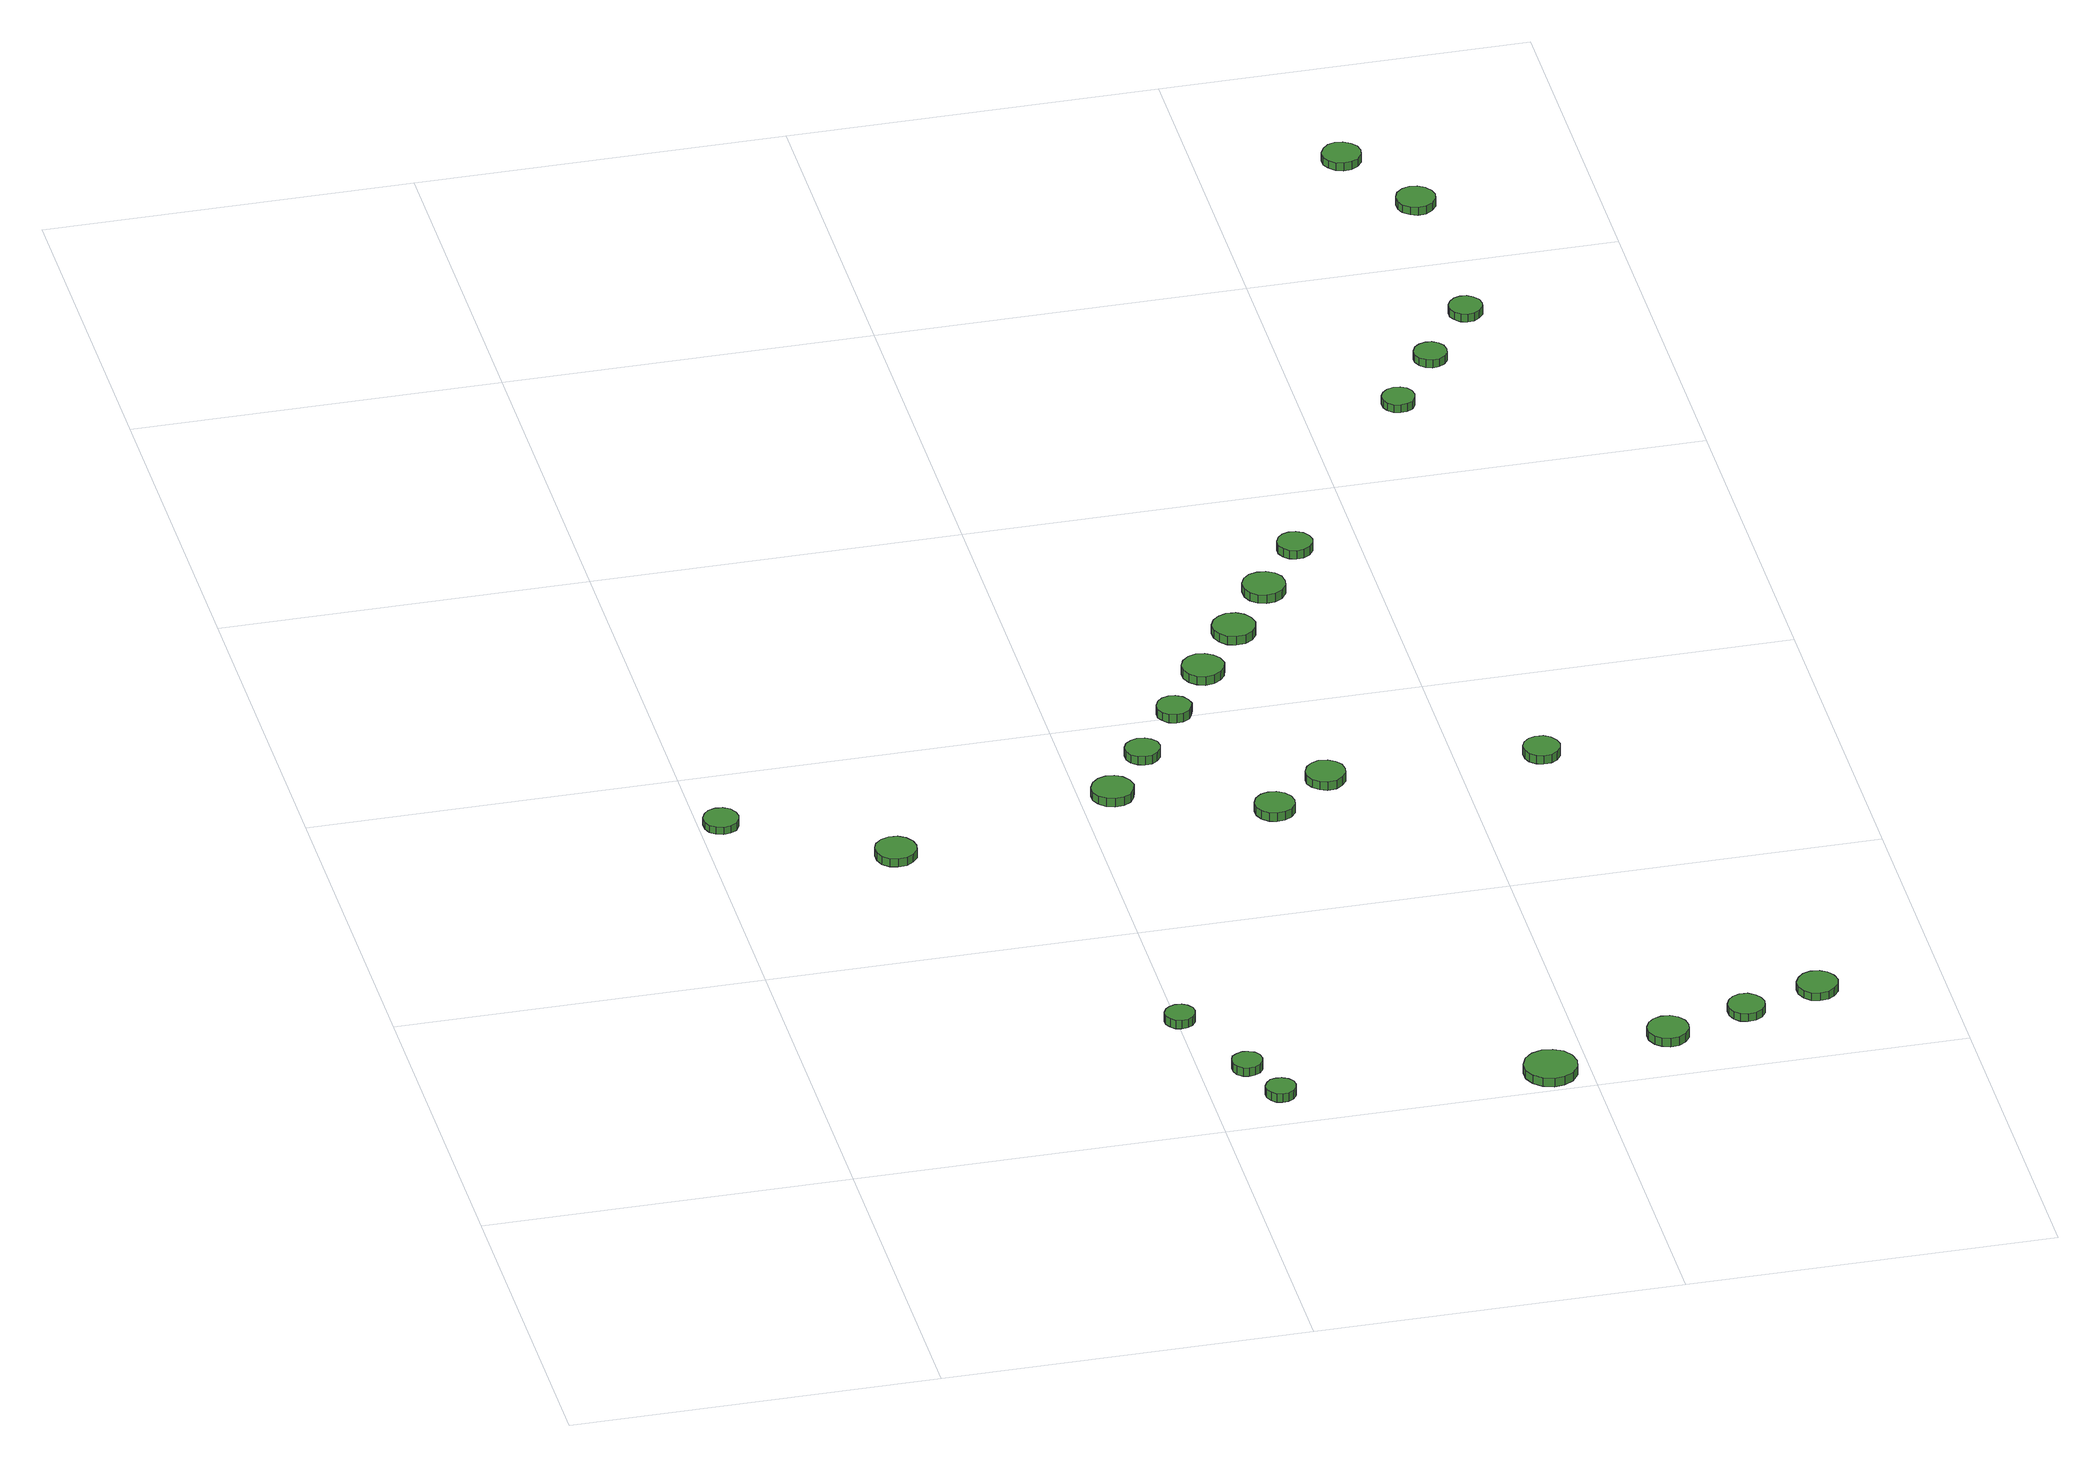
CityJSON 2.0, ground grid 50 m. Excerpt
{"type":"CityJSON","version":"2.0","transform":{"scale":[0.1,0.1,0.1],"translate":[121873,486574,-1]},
"CityObjects":{
"tree1":{"type":"SolitaryVegetationObject","attributes":{"function":"something"},"geometry":[{"type":"MultiSurface","lod":"1","boundaries":[[[0,1,2,3,4,5,6,7,8,9,10,11,12,13,14]],[[15,16,17,18,19,20,21,22,23,24,25,26,27,28,29]],[[0,29,28,1]],[[1,28,27,2]],[[2,27,26,3]],[[3,26,25,4]],[[4,25,24,5]],[[5,24,23,6]],[[6,23,22,7]],[[7,22,21,8]],[[8,21,20,9]],[[9,20,19,10]],[[10,19,18,11]],[[11,18,17,12]],[[12,17,16,13]],[[13,16,15,14]],[[14,15,29,0]]]}]},
"tree2":{"type":"SolitaryVegetationObject","attributes":{"function":"something"},"geometry":[{"type":"MultiSurface","lod":"1","boundaries":[[[30,31,32,33,34,35,36,37,38,39,40,41,42,43,44]],[[45,46,47,48,49,50,51,52,53,54,55,56,57,58,59]],[[30,59,58,31]],[[31,58,57,32]],[[32,57,56,33]],[[33,56,55,34]],[[34,55,54,35]],[[35,54,53,36]],[[36,53,52,37]],[[37,52,51,38]],[[38,51,50,39]],[[39,50,49,40]],[[40,49,48,41]],[[41,48,47,42]],[[42,47,46,43]],[[43,46,45,44]],[[44,45,59,30]]]}]},
"tree3":{"type":"SolitaryVegetationObject","attributes":{"function":"something"},"geometry":[{"type":"MultiSurface","lod":"1","boundaries":[[[60,61,62,63,64,65,66,67,68,69,70,71,72,73,74]],[[75,76,77,78,79,80,81,82,83,84,85,86,87,88,89]],[[60,89,88,61]],[[61,88,87,62]],[[62,87,86,63]],[[63,86,85,64]],[[64,85,84,65]],[[65,84,83,66]],[[66,83,82,67]],[[67,82,81,68]],[[68,81,80,69]],[[69,80,79,70]],[[70,79,78,71]],[[71,78,77,72]],[[72,77,76,73]],[[73,76,75,74]],[[74,75,89,60]]]}]},
"tree4":{"type":"SolitaryVegetationObject","attributes":{"function":"something"},"geometry":[{"type":"MultiSurface","lod":"1","boundaries":[[[90,91,92,93,94,95,96,97,98,99,100,101,102,103,104]],[[105,106,107,108,109,110,111,112,113,114,115,116,117,118,119]],[[90,119,118,91]],[[91,118,117,92]],[[92,117,116,93]],[[93,116,115,94]],[[94,115,114,95]],[[95,114,113,96]],[[96,113,112,97]],[[97,112,111,98]],[[98,111,110,99]],[[99,110,109,100]],[[100,109,108,101]],[[101,108,107,102]],[[102,107,106,103]],[[103,106,105,104]],[[104,105,119,90]]]}]},
"tree5":{"type":"SolitaryVegetationObject","attributes":{"function":"something"},"geometry":[{"type":"MultiSurface","lod":"1","boundaries":[[[120,121,122,123,124,125,126,127,128,129,130,131,132,133,134]],[[135,136,137,138,139,140,141,142,143,144,145,146,147,148,149]],[[120,149,148,121]],[[121,148,147,122]],[[122,147,146,123]],[[123,146,145,124]],[[124,145,144,125]],[[125,144,143,126]],[[126,143,142,127]],[[127,142,141,128]],[[128,141,140,129]],[[129,140,139,130]],[[130,139,138,131]],[[131,138,137,132]],[[132,137,136,133]],[[133,136,135,134]],[[134,135,149,120]]]}]},
"tree6":{"type":"SolitaryVegetationObject","attributes":{"function":"something"},"geometry":[{"type":"MultiSurface","lod":"1","boundaries":[[[150,151,152,153,154,155,156,157,158,159,160,161,162,163,164]],[[165,166,167,168,169,170,171,172,173,174,175,176,177,178,179]],[[150,179,178,151]],[[151,178,177,152]],[[152,177,176,153]],[[153,176,175,154]],[[154,175,174,155]],[[155,174,173,156]],[[156,173,172,157]],[[157,172,171,158]],[[158,171,170,159]],[[159,170,169,160]],[[160,169,168,161]],[[161,168,167,162]],[[162,167,166,163]],[[163,166,165,164]],[[164,165,179,150]]]}]},
"tree7":{"type":"SolitaryVegetationObject","attributes":{"function":"something"},"geometry":[{"type":"MultiSurface","lod":"1","boundaries":[[[180,181,182,183,184,185,186,187,188,189,190,191,192,193,194]],[[195,196,197,198,199,200,201,202,203,204,205,206,207,208,209]],[[180,209,208,181]],[[181,208,207,182]],[[182,207,206,183]],[[183,206,205,184]],[[184,205,204,185]],[[185,204,203,186]],[[186,203,202,187]],[[187,202,201,188]],[[188,201,200,189]],[[189,200,199,190]],[[190,199,198,191]],[[191,198,197,192]],[[192,197,196,193]],[[193,196,195,194]],[[194,195,209,180]]]}]},
"tree8":{"type":"SolitaryVegetationObject","attributes":{"function":"something"},"geometry":[{"type":"MultiSurface","lod":"1","boundaries":[[[210,211,212,213,214,215,216,217,218,219,220,221,222,223,224]],[[225,226,227,228,229,230,231,232,233,234,235,236,237,238,239]],[[210,239,238,211]],[[211,238,237,212]],[[212,237,236,213]],[[213,236,235,214]],[[214,235,234,215]],[[215,234,233,216]],[[216,233,232,217]],[[217,232,231,218]],[[218,231,230,219]],[[219,230,229,220]],[[220,229,228,221]],[[221,228,227,222]],[[222,227,226,223]],[[223,226,225,224]],[[224,225,239,210]]]}]},
"tree9":{"type":"SolitaryVegetationObject","attributes":{"function":"something"},"geometry":[{"type":"MultiSurface","lod":"1","boundaries":[[[240,241,242,243,244,245,246,247,248,249,250,251,252,253,254]],[[255,256,257,258,259,260,261,262,263,264,265,266,267,268,269]],[[240,269,268,241]],[[241,268,267,242]],[[242,267,266,243]],[[243,266,265,244]],[[244,265,264,245]],[[245,264,263,246]],[[246,263,262,247]],[[247,262,261,248]],[[248,261,260,249]],[[249,260,259,250]],[[250,259,258,251]],[[251,258,257,252]],[[252,257,256,253]],[[253,256,255,254]],[[254,255,269,240]]]}]},
"tree10":{"type":"SolitaryVegetationObject","attributes":{"function":"something"},"geometry":[{"type":"MultiSurface","lod":"1","boundaries":[[[270,271,272,273,274,275,276,277,278,279,280,281,282,283,284]],[[285,286,287,288,289,290,291,292,293,294,295,296,297,298,299]],[[270,299,298,271]],[[271,298,297,272]],[[272,297,296,273]],[[273,296,295,274]],[[274,295,294,275]],[[275,294,293,276]],[[276,293,292,277]],[[277,292,291,278]],[[278,291,290,279]],[[279,290,289,280]],[[280,289,288,281]],[[281,288,287,282]],[[282,287,286,283]],[[283,286,285,284]],[[284,285,299,270]]]}]},
"tree11":{"type":"SolitaryVegetationObject","attributes":{"function":"something"},"geometry":[{"type":"MultiSurface","lod":"1","boundaries":[[[300,301,302,303,304,305,306,307,308,309,310,311,312,313,314]],[[315,316,317,318,319,320,321,322,323,324,325,326,327,328,329]],[[300,329,328,301]],[[301,328,327,302]],[[302,327,326,303]],[[303,326,325,304]],[[304,325,324,305]],[[305,324,323,306]],[[306,323,322,307]],[[307,322,321,308]],[[308,321,320,309]],[[309,320,319,310]],[[310,319,318,311]],[[311,318,317,312]],[[312,317,316,313]],[[313,316,315,314]],[[314,315,329,300]]]}]},
"tree12":{"type":"SolitaryVegetationObject","attributes":{"function":"something"},"geometry":[{"type":"MultiSurface","lod":"1","boundaries":[[[330,331,332,333,334,335,336,337,338,339,340,341,342,343,344]],[[345,346,347,348,349,350,351,352,353,354,355,356,357,358,359]],[[330,359,358,331]],[[331,358,357,332]],[[332,357,356,333]],[[333,356,355,334]],[[334,355,354,335]],[[335,354,353,336]],[[336,353,352,337]],[[337,352,351,338]],[[338,351,350,339]],[[339,350,349,340]],[[340,349,348,341]],[[341,348,347,342]],[[342,347,346,343]],[[343,346,345,344]],[[344,345,359,330]]]}]},
"tree13":{"type":"SolitaryVegetationObject","attributes":{"function":"something"},"geometry":[{"type":"MultiSurface","lod":"1","boundaries":[[[360,361,362,363,364,365,366,367,368,369,370,371,372,373,374]],[[375,376,377,378,379,380,381,382,383,384,385,386,387,388,389]],[[360,389,388,361]],[[361,388,387,362]],[[362,387,386,363]],[[363,386,385,364]],[[364,385,384,365]],[[365,384,383,366]],[[366,383,382,367]],[[367,382,381,368]],[[368,381,380,369]],[[369,380,379,370]],[[370,379,378,371]],[[371,378,377,372]],[[372,377,376,373]],[[373,376,375,374]],[[374,375,389,360]]]}]},
"tree14":{"type":"SolitaryVegetationObject","attributes":{"function":"something"},"geometry":[{"type":"MultiSurface","lod":"1","boundaries":[[[390,391,392,393,394,395,396,397,398,399,400,401,402,403,404]],[[405,406,407,408,409,410,411,412,413,414,415,416,417,418,419]],[[390,419,418,391]],[[391,418,417,392]],[[392,417,416,393]],[[393,416,415,394]],[[394,415,414,395]],[[395,414,413,396]],[[396,413,412,397]],[[397,412,411,398]],[[398,411,410,399]],[[399,410,409,400]],[[400,409,408,401]],[[401,408,407,402]],[[402,407,406,403]],[[403,406,405,404]],[[404,405,419,390]]]}]},
"tree15":{"type":"SolitaryVegetationObject","attributes":{"function":"something"},"geometry":[{"type":"MultiSurface","lod":"1","boundaries":[[[420,421,422,423,424,425,426,427,428,429,430,431,432,433,434]],[[435,436,437,438,439,440,441,442,443,444,445,446,447,448,449]],[[420,449,448,421]],[[421,448,447,422]],[[422,447,446,423]],[[423,446,445,424]],[[424,445,444,425]],[[425,444,443,426]],[[426,443,442,427]],[[427,442,441,428]],[[428,441,440,429]],[[429,440,439,430]],[[430,439,438,431]],[[431,438,437,432]],[[432,437,436,433]],[[433,436,435,434]],[[434,435,449,420]]]}]},
"tree16":{"type":"SolitaryVegetationObject","attributes":{"function":"something"},"geometry":[{"type":"MultiSurface","lod":"1","boundaries":[[[450,451,452,453,454,455,456,457,458,459,460,461,462,463,464]],[[465,466,467,468,469,470,471,472,473,474,475,476,477,478,479]],[[450,479,478,451]],[[451,478,477,452]],[[452,477,476,453]],[[453,476,475,454]],[[454,475,474,455]],[[455,474,473,456]],[[456,473,472,457]],[[457,472,471,458]],[[458,471,470,459]],[[459,470,469,460]],[[460,469,468,461]],[[461,468,467,462]],[[462,467,466,463]],[[463,466,465,464]],[[464,465,479,450]]]}]},
"tree17":{"type":"SolitaryVegetationObject","attributes":{"function":"something"},"geometry":[{"type":"MultiSurface","lod":"1","boundaries":[[[480,481,482,483,484,485,486,487,488,489,490,491,492,493,494]],[[495,496,497,498,499,500,501,502,503,504,505,506,507,508,509]],[[480,509,508,481]],[[481,508,507,482]],[[482,507,506,483]],[[483,506,505,484]],[[484,505,504,485]],[[485,504,503,486]],[[486,503,502,487]],[[487,502,501,488]],[[488,501,500,489]],[[489,500,499,490]],[[490,499,498,491]],[[491,498,497,492]],[[492,497,496,493]],[[493,496,495,494]],[[494,495,509,480]]]}]},
"tree18":{"type":"SolitaryVegetationObject","attributes":{"function":"something"},"geometry":[{"type":"MultiSurface","lod":"1","boundaries":[[[510,511,512,513,514,515,516,517,518,519,520,521,522,523,524]],[[525,526,527,528,529,530,531,532,533,534,535,536,537,538,539]],[[510,539,538,511]],[[511,538,537,512]],[[512,537,536,513]],[[513,536,535,514]],[[514,535,534,515]],[[515,534,533,516]],[[516,533,532,517]],[[517,532,531,518]],[[518,531,530,519]],[[519,530,529,520]],[[520,529,528,521]],[[521,528,527,522]],[[522,527,526,523]],[[523,526,525,524]],[[524,525,539,510]]]}]},
"tree19":{"type":"SolitaryVegetationObject","attributes":{"function":"something"},"geometry":[{"type":"MultiSurface","lod":"1","boundaries":[[[540,541,542,543,544,545,546,547,548,549,550,551,552,553,554]],[[555,556,557,558,559,560,561,562,563,564,565,566,567,568,569]],[[540,569,568,541]],[[541,568,567,542]],[[542,567,566,543]],[[543,566,565,544]],[[544,565,564,545]],[[545,564,563,546]],[[546,563,562,547]],[[547,562,561,548]],[[548,561,560,549]],[[549,560,559,550]],[[550,559,558,551]],[[551,558,557,552]],[[552,557,556,553]],[[553,556,555,554]],[[554,555,569,540]]]}]},
"tree20":{"type":"SolitaryVegetationObject","attributes":{"function":"something"},"geometry":[{"type":"MultiSurface","lod":"1","boundaries":[[[570,571,572,573,574,575,576,577,578,579,580,581,582,583,584]],[[585,586,587,588,589,590,591,592,593,594,595,596,597,598,599]],[[570,599,598,571]],[[571,598,597,572]],[[572,597,596,573]],[[573,596,595,574]],[[574,595,594,575]],[[575,594,593,576]],[[576,593,592,577]],[[577,592,591,578]],[[578,591,590,579]],[[579,590,589,580]],[[580,589,588,581]],[[581,588,587,582]],[[582,587,586,583]],[[583,586,585,584]],[[584,585,599,570]]]}]},
"tree21":{"type":"SolitaryVegetationObject","attributes":{"function":"something"},"geometry":[{"type":"MultiSurface","lod":"1","boundaries":[[[600,601,602,603,604,605,606,607,608,609,610,611,612,613,614]],[[615,616,617,618,619,620,621,622,623,624,625,626,627,628,629]],[[600,629,628,601]],[[601,628,627,602]],[[602,627,626,603]],[[603,626,625,604]],[[604,625,624,605]],[[605,624,623,606]],[[606,623,622,607]],[[607,622,621,608]],[[608,621,620,609]],[[609,620,619,610]],[[610,619,618,611]],[[611,618,617,612]],[[612,617,616,613]],[[613,616,615,614]],[[614,615,629,600]]]}]},
"tree22":{"type":"SolitaryVegetationObject","attributes":{"function":"something"},"geometry":[{"type":"MultiSurface","lod":"1","boundaries":[[[630,631,632,633,634,635,636,637,638,639,640,641,642,643,644]],[[645,646,647,648,649,650,651,652,653,654,655,656,657,658,659]],[[630,659,658,631]],[[631,658,657,632]],[[632,657,656,633]],[[633,656,655,634]],[[634,655,654,635]],[[635,654,653,636]],[[636,653,652,637]],[[637,652,651,638]],[[638,651,650,639]],[[639,650,649,640]],[[640,649,648,641]],[[641,648,647,642]],[[642,647,646,643]],[[643,646,645,644]],[[644,645,659,630]]]}]},
"tree23":{"type":"SolitaryVegetationObject","attributes":{"function":"something"},"geometry":[{"type":"MultiSurface","lod":"1","boundaries":[[[660,661,662,663,664,665,666,667,668,669,670,671,672,673,674]],[[675,676,677,678,679,680,681,682,683,684,685,686,687,688,689]],[[660,689,688,661]],[[661,688,687,662]],[[662,687,686,663]],[[663,686,685,664]],[[664,685,684,665]],[[665,684,683,666]],[[666,683,682,667]],[[667,682,681,668]],[[668,681,680,669]],[[669,680,679,670]],[[670,679,678,671]],[[671,678,677,672]],[[672,677,676,673]],[[673,676,675,674]],[[674,675,689,660]]]}]},
"tree24":{"type":"SolitaryVegetationObject","attributes":{"function":"something"},"geometry":[{"type":"MultiSurface","lod":"1","boundaries":[[[690,691,692,693,694,695,696,697,698,699,700,701,702,703,704]],[[705,706,707,708,709,710,711,712,713,714,715,716,717,718,719]],[[690,719,718,691]],[[691,718,717,692]],[[692,717,716,693]],[[693,716,715,694]],[[694,715,714,695]],[[695,714,713,696]],[[696,713,712,697]],[[697,712,711,698]],[[698,711,710,699]],[[699,710,709,700]],[[700,709,708,701]],[[701,708,707,702]],[[702,707,706,703]],[[703,706,705,704]],[[704,705,719,690]]]}]}
},
"vertices":[
[53,878,19],[51,887,19],[46,896,19],[37,901,19],[27,902,19],[17,899,19],[10,892,19],[6,883,19],[6,873,19],[10,863,19],[17,857,19],[27,854,19],[37,855,19],[46,860,19],[51,868,19],[51,868,8],[46,860,8],[37,855,8],[27,854,8],[17,857,8],[10,863,8],[6,873,8],[6,883,8],[10,892,8],[17,899,8],[27,902,8],[37,901,8],[46,896,8],[51,887,8],[53,878,8],
[260,743,26],[258,754,26],[251,764,26],[241,770,26],[229,771,26],[218,767,26],[209,759,26],[205,749,26],[205,737,26],[209,726,26],[218,718,26],[229,715,26],[241,716,26],[251,722,26],[258,731,26],[258,731,14],[251,722,14],[241,716,14],[229,715,14],[218,718,14],[209,726,14],[205,737,14],[205,749,14],[209,759,14],[218,767,14],[229,771,14],[241,770,14],[251,764,14],[258,754,14],[260,743,14],
[520,257,32],[518,265,32],[513,272,32],[506,276,32],[497,277,32],[489,274,32],[483,269,32],[479,261,32],[479,253,32],[483,245,32],[489,239,32],[497,237,32],[506,238,32],[513,242,32],[518,249,32],[518,249,19],[513,242,19],[506,238,19],[497,237,19],[489,239,19],[483,245,19],[479,253,19],[479,261,19],[483,269,19],[489,274,19],[497,277,19],[506,276,19],[513,272,19],[518,265,19],[520,257,19],
[580,127,30],[578,136,30],[573,143,30],[565,147,30],[557,148,30],[549,145,30],[542,140,30],[539,132,30],[539,123,30],[542,115,30],[549,109,30],[557,107,30],[565,108,30],[573,112,30],[578,119,30],[578,119,17],[573,112,17],[565,108,17],[557,107,17],[549,109,17],[542,115,17],[539,123,17],[539,132,17],[542,140,17],[549,145,17],[557,148,17],[565,147,17],[573,143,17],[578,136,17],[580,127,17],
[608,55,30],[606,63,30],[601,70,30],[593,74,30],[585,75,30],[577,73,30],[571,67,30],[567,59,30],[567,51,30],[571,43,30],[577,37,30],[585,35,30],[593,36,30],[601,40,30],[606,47,30],[606,47,17],[601,40,17],[593,36,17],[585,35,17],[577,37,17],[571,43,17],[567,51,17],[567,59,17],[571,67,17],[577,73,17],[585,75,17],[593,74,17],[601,70,17],[606,63,17],[608,55,17],
[570,817,29],[567,829,29],[560,839,29],[550,845,29],[538,846,29],[527,842,29],[518,834,29],[513,823,29],[513,811,29],[518,801,29],[527,793,29],[538,789,29],[550,790,29],[560,796,29],[567,806,29],[567,806,16],[560,796,16],[550,790,16],[538,789,16],[527,793,16],[518,801,16],[513,811,16],[513,823,16],[518,834,16],[527,842,16],[538,846,16],[550,845,16],[560,839,16],[567,829,16],[570,817,16],
[626,906,27],[624,916,27],[618,923,27],[610,928,27],[600,929,27],[591,926,27],[583,920,27],[579,911,27],[579,901,27],[583,892,27],[591,886,27],[600,883,27],[610,884,27],[618,889,27],[624,897,27],[624,897,14],[618,889,14],[610,884,14],[600,883,14],[591,886,14],[583,892,14],[579,901,14],[579,911,14],[583,920,14],[591,926,14],[600,929,14],[610,928,14],[618,923,14],[624,916,14],[626,906,14],
[981,37,23],[978,52,23],[969,64,23],[956,71,23],[942,73,23],[927,68,23],[916,58,23],[910,44,23],[910,29,23],[916,16,23],[927,6,23],[942,1,23],[956,3,23],[969,10,23],[978,22,23],[978,22,10],[969,10,10],[956,3,10],[942,1,10],[927,6,10],[916,16,10],[910,29,10],[910,44,10],[916,58,10],[927,68,10],[942,73,10],[956,71,10],[969,64,10],[978,52,10],[981,37,10],
[765,729,31],[763,740,31],[756,749,31],[746,755,31],[735,756,31],[725,753,31],[716,745,31],[712,735,31],[712,724,31],[716,714,31],[725,706,31],[735,703,31],[746,704,31],[756,709,31],[763,718,31],[763,718,18],[756,709,18],[746,704,18],[735,703,18],[725,706,18],[716,714,18],[712,724,18],[712,735,18],[716,745,18],[725,753,18],[735,756,18],[746,755,18],[756,749,18],[763,740,18],[765,729,18],
[691,1001,24],[688,1011,24],[683,1019,24],[674,1024,24],[665,1025,24],[655,1022,24],[648,1015,24],[644,1006,24],[644,996,24],[648,988,24],[655,981,24],[665,978,24],[674,979,24],[683,984,24],[688,992,24],[688,992,11],[683,984,11],[674,979,11],[665,978,11],[655,981,11],[648,988,11],[644,996,11],[644,1006,11],[648,1015,11],[655,1022,11],[665,1025,11],[674,1024,11],[683,1019,11],[688,1011,11],[691,1001,11],
[756,1091,22],[753,1103,22],[746,1112,22],[736,1118,22],[724,1120,22],[713,1116,22],[704,1108,22],[699,1097,22],[699,1085,22],[704,1074,22],[713,1066,22],[724,1062,22],[736,1064,22],[746,1070,22],[753,1079,22],[753,1079,9],[746,1070,9],[736,1064,9],[724,1062,9],[713,1066,9],[704,1074,9],[699,1085,9],[699,1097,9],[704,1108,9],[713,1116,9],[724,1120,9],[736,1118,9],[746,1112,9],[753,1103,9],[756,1091,9],
[847,789,31],[845,800,31],[838,809,31],[829,814,31],[817,816,31],[807,812,31],[799,805,31],[794,794,31],[794,783,31],[799,773,31],[807,766,31],[817,762,31],[829,763,31],[838,769,31],[845,778,31],[845,778,18],[838,769,18],[829,763,18],[817,762,18],[807,766,18],[799,773,18],[794,783,18],[794,794,18],[799,805,18],[807,812,18],[817,816,18],[829,814,18],[838,809,18],[845,800,18],[847,789,18],
[819,1181,20],[816,1193,20],[809,1203,20],[799,1209,20],[786,1210,20],[775,1206,20],[766,1198,20],[761,1187,20],[761,1175,20],[766,1164,20],[775,1155,20],[786,1152,20],[799,1153,20],[809,1159,20],[816,1169,20],[816,1169,7],[809,1159,7],[799,1153,7],[786,1152,7],[775,1155,7],[766,1164,7],[761,1175,7],[761,1187,7],[766,1198,7],[775,1206,7],[786,1210,7],[799,1209,7],[809,1203,7],[816,1193,7],[819,1181,7],
[1145,97,18],[1143,108,18],[1136,118,18],[1126,124,18],[1114,125,18],[1103,121,18],[1095,114,18],[1090,103,18],[1090,91,18],[1095,80,18],[1103,73,18],[1114,69,18],[1126,70,18],[1136,76,18],[1143,86,18],[1143,86,5],[1136,76,5],[1126,70,5],[1114,69,5],[1103,73,5],[1095,80,5],[1090,91,5],[1090,103,5],[1095,114,5],[1103,121,5],[1114,125,5],[1126,124,5],[1136,118,5],[1143,108,5],[1145,97,5],
[880,1270,20],[878,1282,20],[871,1292,20],[860,1298,20],[848,1299,20],[837,1296,20],[828,1288,20],[823,1277,20],[823,1264,20],[828,1253,20],[837,1245,20],[848,1242,20],[860,1243,20],[871,1249,20],[878,1259,20],[878,1259,7],[871,1249,7],[860,1243,7],[848,1242,7],[837,1245,7],[828,1253,7],[823,1264,7],[823,1277,7],[828,1288,7],[837,1296,7],[848,1299,7],[860,1298,7],[871,1292,7],[878,1282,7],[880,1270,7],
[1255,131,17],[1253,141,17],[1247,149,17],[1238,155,17],[1227,156,17],[1217,152,17],[1210,145,17],[1206,136,17],[1206,126,17],[1210,116,17],[1217,109,17],[1227,106,17],[1238,107,17],[1247,112,17],[1253,121,17],[1253,121,5],[1247,112,5],[1238,107,5],[1227,106,5],[1217,109,5],[1210,116,5],[1206,126,5],[1206,136,5],[1210,145,5],[1217,152,5],[1227,156,5],[1238,155,5],[1247,149,5],[1253,141,5],[1255,131,5],
[938,1361,20],[936,1371,20],[930,1379,20],[921,1384,20],[911,1385,20],[902,1382,20],[895,1375,20],[891,1366,20],[891,1356,20],[895,1347,20],[902,1341,20],[911,1338,20],[921,1339,20],[930,1344,20],[936,1352,20],[936,1352,7],[930,1344,7],[921,1339,7],[911,1338,7],[902,1341,7],[895,1347,7],[891,1356,7],[891,1366,7],[895,1375,7],[902,1382,7],[911,1385,7],[921,1384,7],[930,1379,7],[936,1371,7],[938,1361,7],
[1136,791,26],[1134,801,26],[1128,810,26],[1119,815,26],[1108,816,26],[1099,813,26],[1091,806,26],[1087,797,26],[1087,786,26],[1091,777,26],[1099,770,26],[1108,767,26],[1119,768,26],[1128,773,26],[1134,781,26],[1134,781,13],[1128,773,13],[1119,768,13],[1108,767,13],[1099,770,13],[1091,777,13],[1087,786,13],[1087,797,13],[1091,806,13],[1099,813,13],[1108,816,13],[1119,815,13],[1128,810,13],[1134,801,13],[1136,791,13],
[1361,161,17],[1358,172,17],[1351,182,17],[1342,187,17],[1330,189,17],[1319,185,17],[1311,177,17],[1306,167,17],[1306,156,17],[1311,145,17],[1319,137,17],[1330,134,17],[1342,135,17],[1351,141,17],[1358,150,17],[1358,150,5],[1351,141,5],[1342,135,5],[1330,134,5],[1319,137,5],[1311,145,5],[1306,156,5],[1306,167,5],[1311,177,5],[1319,185,5],[1330,189,5],[1342,187,5],[1351,182,5],[1358,172,5],[1361,161,5],
[1150,1677,19],[1148,1686,19],[1143,1694,19],[1135,1698,19],[1126,1699,19],[1117,1696,19],[1110,1690,19],[1106,1682,19],[1106,1672,19],[1110,1664,19],[1117,1657,19],[1126,1655,19],[1135,1656,19],[1143,1660,19],[1148,1668,19],[1148,1668,7],[1143,1660,7],[1135,1656,7],[1126,1655,7],[1117,1657,7],[1110,1664,7],[1106,1672,7],[1106,1682,7],[1110,1690,7],[1117,1696,7],[1126,1699,7],[1135,1698,7],[1143,1694,7],[1148,1686,7],[1150,1677,7],
[1216,1774,19],[1214,1784,19],[1209,1791,19],[1201,1796,19],[1192,1797,19],[1183,1794,19],[1176,1788,19],[1172,1779,19],[1172,1770,19],[1176,1761,19],[1183,1755,19],[1192,1752,19],[1201,1753,19],[1209,1758,19],[1214,1765,19],[1214,1765,7],[1209,1758,7],[1201,1753,7],[1192,1752,7],[1183,1755,7],[1176,1761,7],[1172,1770,7],[1172,1779,7],[1176,1788,7],[1183,1794,7],[1192,1797,7],[1201,1796,7],[1209,1791,7],[1214,1784,7],[1216,1774,7],
[1287,1873,19],[1285,1882,19],[1279,1890,19],[1271,1895,19],[1262,1896,19],[1253,1893,19],[1246,1886,19],[1242,1878,19],[1242,1868,19],[1246,1860,19],[1253,1853,19],[1262,1850,19],[1271,1851,19],[1279,1856,19],[1285,1864,19],[1285,1864,7],[1279,1856,7],[1271,1851,7],[1262,1850,7],[1253,1853,7],[1246,1860,7],[1242,1868,7],[1242,1878,7],[1246,1886,7],[1253,1893,7],[1262,1896,7],[1271,1895,7],[1279,1890,7],[1285,1882,7],[1287,1873,7],
[1218,2273,19],[1216,2284,19],[1209,2292,19],[1200,2298,19],[1189,2299,19],[1179,2296,19],[1171,2288,19],[1166,2278,19],[1166,2267,19],[1171,2258,19],[1179,2250,19],[1189,2247,19],[1200,2248,19],[1209,2253,19],[1216,2262,19],[1216,2262,7],[1209,2253,7],[1200,2248,7],[1189,2247,7],[1179,2250,7],[1171,2258,7],[1166,2267,7],[1166,2278,7],[1171,2288,7],[1179,2296,7],[1189,2299,7],[1200,2298,7],[1209,2292,7],[1216,2284,7],[1218,2273,7],
[1288,2146,19],[1286,2156,19],[1279,2165,19],[1270,2171,19],[1259,2172,19],[1249,2169,19],[1240,2161,19],[1236,2151,19],[1236,2140,19],[1240,2130,19],[1249,2123,19],[1259,2119,19],[1270,2120,19],[1279,2126,19],[1286,2135,19],[1286,2135,7],[1279,2126,7],[1270,2120,7],[1259,2119,7],[1249,2123,7],[1240,2130,7],[1236,2140,7],[1236,2151,7],[1240,2161,7],[1249,2169,7],[1259,2172,7],[1270,2171,7],[1279,2165,7],[1286,2156,7],[1288,2146,7]
]}
